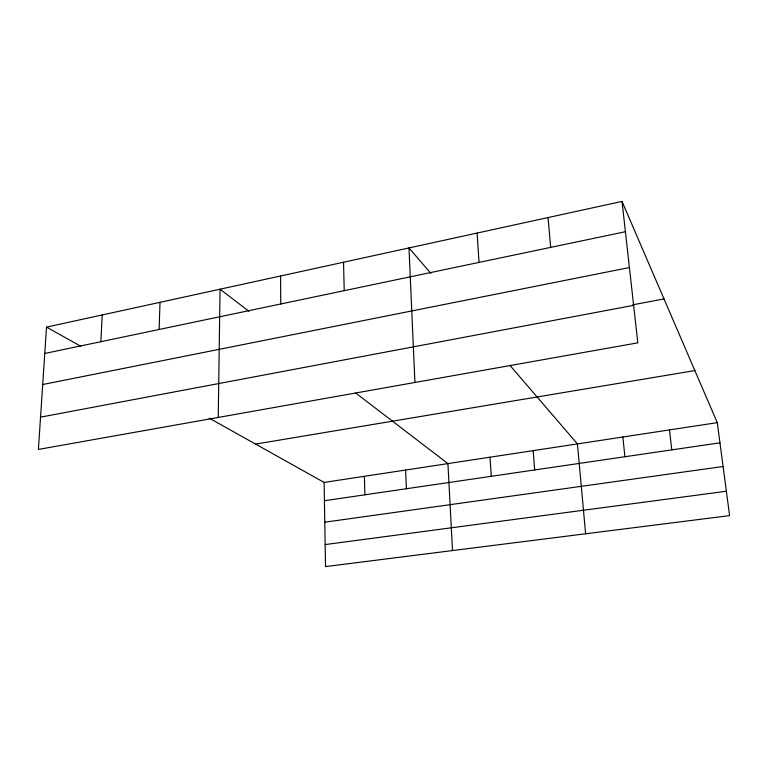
<?xml version="1.0" encoding="UTF-8"?>
<svg xmlns="http://www.w3.org/2000/svg" width="768" height="768" viewBox="0 0 768 768"><rect width="100%" height="100%" fill="white"/><g stroke="black" fill="none" stroke-linecap="round" stroke-linejoin="round"><path stroke-width="1.15" d="M218.246 417.446L220.051 289.21L248.89 311.28M159.12 329.482L160.003 302.323M100.867 341.693L102.202 314.947M46.522 327.11L38.4 449.424L637.824 342.835L622.022 201.408L46.522 327.11L80.688 346.224M44.765 353.462L625.411 231.715M42.71 384.528L629.414 267.552M632.669 304.838L664.013 298.925M40.541 417.149L633.638 305.328M255.6 444.096L694.867 370.579M324.125 482.429L717.283 422.65L729.6 515.616L325.526 566.592L324.125 482.429L209.222 418.147M324.432 500.736L719.962 442.819M324.787 522.192L723.091 466.502M325.162 544.579L726.374 491.251M355.747 393.053L447.926 463.603L452.515 550.57M430.819 273.341L408.989 247.939L414.931 382.474M510.01 365.462L577.44 443.914L585.61 533.779M622.022 201.408L717.283 422.65M669.446 429.917L671.808 449.875M622.848 437.002L624.912 456.739M548.054 217.565L550.675 247.382M533.184 450.643L534.682 469.949M477.101 233.069L479.03 262.406M490.022 457.2L491.27 476.304M405.629 470.035L406.378 488.736M364.368 476.314L364.896 494.813M343.536 262.234L344.218 290.669M280.608 275.981L280.733 303.984"/></g></svg>
